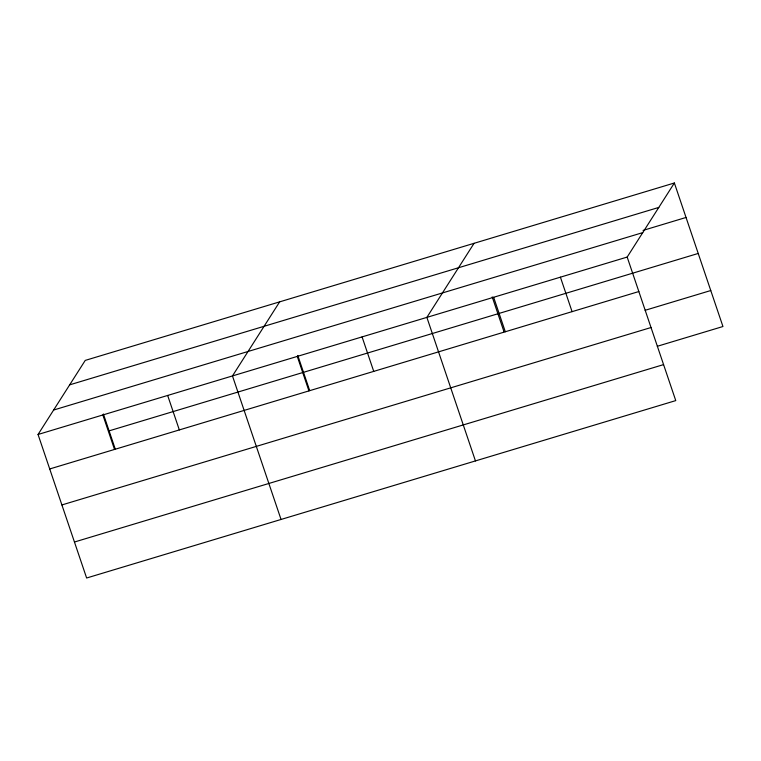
<?xml version="1.0" encoding="UTF-8"?>
<svg xmlns="http://www.w3.org/2000/svg" width="761" height="761" viewBox="0 0 761 761"><rect width="100%" height="100%" fill="white"/><g stroke="black" fill="none" stroke-linecap="round" stroke-linejoin="round"><path stroke-width="1.14" d="M674.37 182.992L627.178 257.066L675.758 400.6L86.63 578.008L38.05 434.483L85.242 360.4L674.37 182.992L722.95 326.517L657.314 346.284M279.648 301.86L232.466 375.934L281.047 519.468M474.065 243.311L426.873 317.385L475.454 460.919M69.67 384.847L658.798 207.43M643.035 230.412L686.032 217.465M53.622 410.036L642.75 232.619M38.05 434.483L627.178 257.066M109.089 430.869L698.217 253.451M49.722 468.957L638.85 291.539M645.128 310.298L710.764 290.531M61.898 504.943L651.026 327.525M74.454 542.022L663.582 364.605M560.41 277.175L572.082 311.649M493.642 297.275L505.314 331.758M492.205 296.904L504.001 331.748M362.074 336.904L373.737 371.378M297.789 355.454L309.584 390.298M297.266 356.414L308.937 390.888M167.658 395.444L179.33 429.927M103.382 414.003L115.177 448.847M102.859 414.964L114.521 449.437"/></g></svg>
